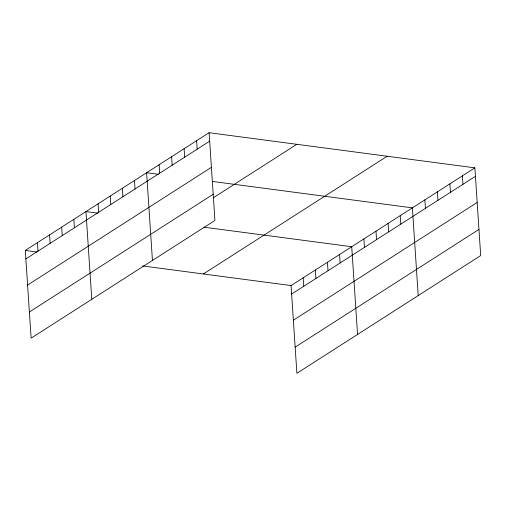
<?xml version="1.0" encoding="UTF-8"?>
<svg xmlns="http://www.w3.org/2000/svg" width="506" height="506" viewBox="0 0 506 506"><rect width="100%" height="100%" fill="white"/><g stroke="black" fill="none" stroke-linecap="round" stroke-linejoin="round"><path stroke-width="0.76" d="M209.105 132.711L214.93 220.433L31.125 338.16L25.3 250.432L209.105 132.711L474.875 167.84L480.7 255.568L296.895 373.289L291.07 285.567L474.875 167.84M25.863 258.895L209.667 141.174M27.602 285.055L211.407 167.328M29.392 312L213.197 194.279M213.247 197.821L296.807 144.305M203.361 273.974L387.172 156.246M291.627 294.03L475.438 176.309M293.366 320.184L477.171 202.463M295.156 347.135L478.961 229.414M158.359 174.285L146.613 172.736L152.439 260.464M212.387 181.433L412.377 207.865L418.209 295.593M97.702 213.134L85.957 211.584L91.782 299.312M204.038 227.194L351.721 246.713L357.552 334.441M25.3 250.432L37.046 251.982M142.603 265.941L291.07 285.567M462.376 175.848L462.939 184.31M449.878 183.849L450.435 192.318M437.374 191.856L437.937 200.325M424.876 199.864L425.438 208.327M400.246 215.638L400.809 224.101M388.115 223.405L388.678 231.874M375.983 231.179L376.546 239.642M363.852 238.946L364.415 247.409M339.589 254.486L340.152 262.949M327.458 262.253L328.021 270.723M315.327 270.027L315.889 278.49M303.202 277.794L303.758 286.257M196.606 140.712L197.169 149.181M184.108 148.72L184.671 157.183M171.61 156.727L172.173 165.19M159.112 164.728L159.675 173.197M134.482 180.503L135.045 188.972M122.351 188.276L122.914 196.739M110.219 196.043L110.782 204.506M98.088 203.81L98.651 212.28M73.825 219.351L74.388 227.82M61.694 227.124L62.257 235.587M49.563 234.892L50.126 243.361M37.431 242.665L37.994 251.128"/></g></svg>
